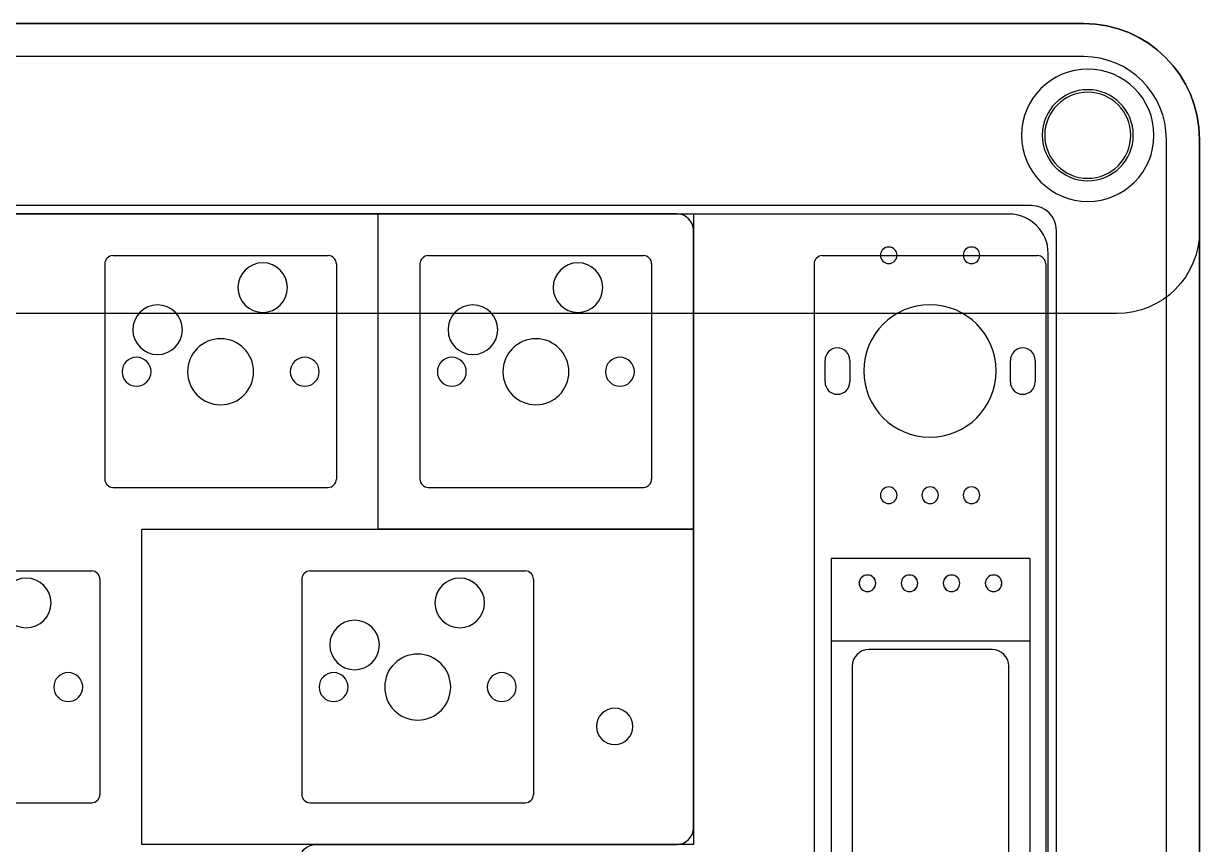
# Model space of a CAD drawing. Header units: millimetres. Extents: x 12 to 283, y 44 to 148.
# Drawn here: x 211.8 to 282.9, y 98.8 to 148.4 of the extents above; entities that cross this region are included whole.
import ezdxf

# ---------------------------------------------------------------- set-up
doc = ezdxf.new("R2010")
doc.units = ezdxf.units.MM
doc.header["$MEASUREMENT"] = 0
for name, color, linetype in [('Bottom_Bottom', 7, 'Continuous'), ('Bottom_Middle', 7, 'Continuous'), ('Bottom_Slope', 7, 'Continuous'), ('Bottom_Upper', 7, 'Continuous'), ('keys', 7, 'Continuous'), ('Medium1', 7, 'Continuous'), ('OLED', 7, 'Continuous'), ('PCB', 7, 'Continuous'), ('plate', 7, 'Continuous'), ('SCREWS', 7, 'Continuous'), ('Top', 7, 'Continuous')]:
    doc.layers.add(name, color=color, linetype=linetype)

# ---------------------------------------------------------------- blocks, each defined once
blk = doc.blocks.new('block 2')
at = {"layer": 'Medium1', "color": 7, "lineweight": 25, "true_color": 0xffffff}
blk.add_lwpolyline([(260.112, 134.372), (273.112, 134.372)], dxfattribs=at)
blk = doc.blocks.new('block 4')
at = {"layer": 'Medium1', "color": 7, "lineweight": 25, "true_color": 0xffffff}
blk.add_lwpolyline([(259.612, 133.872), (259.612, 78.009)], dxfattribs=at)
blk = doc.blocks.new('block 5')
at = {"layer": 'Medium1', "color": 7, "lineweight": 25, "true_color": 0xffffff}
blk.add_open_spline([(260.112, 134.372), (259.836, 134.372), (259.612, 134.148), (259.612, 133.872)], degree=3, dxfattribs=at)
blk = doc.blocks.new('block 6')
at = {"layer": 'Medium1', "color": 7, "lineweight": 25, "true_color": 0xffffff}
blk.add_open_spline([(273.612, 133.872), (273.612, 134.148), (273.388, 134.372), (273.112, 134.372)], degree=3, dxfattribs=at)
blk = doc.blocks.new('block 89')
at = {"layer": 'plate', "color": 7, "lineweight": 25, "true_color": 0xffffff}
blk.add_lwpolyline([(217.249, 134.372), (230.249, 134.372)], dxfattribs=at)
blk = doc.blocks.new('block 90')
at = {"layer": 'plate', "color": 7, "lineweight": 25, "true_color": 0xffffff}
blk.add_lwpolyline([(217.249, 120.372), (230.249, 120.372)], dxfattribs=at)
blk = doc.blocks.new('block 91')
at = {"layer": 'plate', "color": 7, "lineweight": 25, "true_color": 0xffffff}
blk.add_lwpolyline([(216.749, 133.872), (216.749, 120.872)], dxfattribs=at)
blk = doc.blocks.new('block 92')
at = {"layer": 'plate', "color": 7, "lineweight": 25, "true_color": 0xffffff}
blk.add_lwpolyline([(230.749, 133.872), (230.749, 120.872)], dxfattribs=at)
blk = doc.blocks.new('block 93')
at = {"layer": 'plate', "color": 7, "lineweight": 25, "true_color": 0xffffff}
blk.add_open_spline([(217.249, 134.372), (216.973, 134.372), (216.749, 134.148), (216.749, 133.872)], degree=3, dxfattribs=at)
blk = doc.blocks.new('block 94')
at = {"layer": 'plate', "color": 7, "lineweight": 25, "true_color": 0xffffff}
blk.add_open_spline([(230.749, 133.872), (230.749, 134.148), (230.525, 134.372), (230.249, 134.372)], degree=3, dxfattribs=at)
blk = doc.blocks.new('block 95')
at = {"layer": 'plate', "color": 7, "lineweight": 25, "true_color": 0xffffff}
blk.add_open_spline([(216.749, 120.872), (216.749, 120.596), (216.973, 120.372), (217.249, 120.372)], degree=3, dxfattribs=at)
blk = doc.blocks.new('block 96')
at = {"layer": 'plate', "color": 7, "lineweight": 25, "true_color": 0xffffff}
blk.add_open_spline([(230.249, 120.372), (230.525, 120.372), (230.749, 120.596), (230.749, 120.872)], degree=3, dxfattribs=at)
blk = doc.blocks.new('block 97')
at = {"layer": 'plate', "color": 7, "lineweight": 25, "true_color": 0xffffff}
blk.add_lwpolyline([(236.299, 134.372), (249.299, 134.372)], dxfattribs=at)
blk = doc.blocks.new('block 98')
at = {"layer": 'plate', "color": 7, "lineweight": 25, "true_color": 0xffffff}
blk.add_lwpolyline([(236.299, 120.372), (249.299, 120.372)], dxfattribs=at)
blk = doc.blocks.new('block 99')
at = {"layer": 'plate', "color": 7, "lineweight": 25, "true_color": 0xffffff}
blk.add_lwpolyline([(235.799, 133.872), (235.799, 120.872)], dxfattribs=at)
blk = doc.blocks.new('block 100')
at = {"layer": 'plate', "color": 7, "lineweight": 25, "true_color": 0xffffff}
blk.add_lwpolyline([(249.799, 133.872), (249.799, 120.872)], dxfattribs=at)
blk = doc.blocks.new('block 101')
at = {"layer": 'plate', "color": 7, "lineweight": 25, "true_color": 0xffffff}
blk.add_open_spline([(236.299, 134.372), (236.023, 134.372), (235.799, 134.148), (235.799, 133.872)], degree=3, dxfattribs=at)
blk = doc.blocks.new('block 102')
at = {"layer": 'plate', "color": 7, "lineweight": 25, "true_color": 0xffffff}
blk.add_open_spline([(249.799, 133.872), (249.799, 134.148), (249.575, 134.372), (249.299, 134.372)], degree=3, dxfattribs=at)
blk = doc.blocks.new('block 103')
at = {"layer": 'plate', "color": 7, "lineweight": 25, "true_color": 0xffffff}
blk.add_open_spline([(235.799, 120.872), (235.799, 120.596), (236.023, 120.372), (236.299, 120.372)], degree=3, dxfattribs=at)
blk = doc.blocks.new('block 104')
at = {"layer": 'plate', "color": 7, "lineweight": 25, "true_color": 0xffffff}
blk.add_open_spline([(249.299, 120.372), (249.575, 120.372), (249.799, 120.596), (249.799, 120.872)], degree=3, dxfattribs=at)
blk = doc.blocks.new('block 105')
at = {"layer": 'plate', "color": 7, "lineweight": 25, "true_color": 0xffffff}
blk.add_lwpolyline([(260.112, 134.372), (273.112, 134.372)], dxfattribs=at)
blk = doc.blocks.new('block 107')
at = {"layer": 'plate', "color": 7, "lineweight": 25, "true_color": 0xffffff}
blk.add_lwpolyline([(259.612, 133.872), (259.612, 78.009)], dxfattribs=at)
blk = doc.blocks.new('block 108')
at = {"layer": 'plate', "color": 7, "lineweight": 25, "true_color": 0xffffff}
blk.add_open_spline([(260.112, 134.372), (259.836, 134.372), (259.612, 134.148), (259.612, 133.872)], degree=3, dxfattribs=at)
blk = doc.blocks.new('block 109')
at = {"layer": 'plate', "color": 7, "lineweight": 25, "true_color": 0xffffff}
blk.add_open_spline([(273.612, 133.872), (273.612, 134.148), (273.388, 134.372), (273.112, 134.372)], degree=3, dxfattribs=at)
blk = doc.blocks.new('block 184')
at = {"layer": 'plate', "color": 7, "lineweight": 25, "true_color": 0xffffff}
blk.add_lwpolyline([(202.962, 115.322), (215.962, 115.322)], dxfattribs=at)
blk = doc.blocks.new('block 185')
at = {"layer": 'plate', "color": 7, "lineweight": 25, "true_color": 0xffffff}
blk.add_lwpolyline([(202.962, 101.322), (215.962, 101.322)], dxfattribs=at)
blk = doc.blocks.new('block 187')
at = {"layer": 'plate', "color": 7, "lineweight": 25, "true_color": 0xffffff}
blk.add_lwpolyline([(216.462, 114.822), (216.462, 101.822)], dxfattribs=at)
blk = doc.blocks.new('block 189')
at = {"layer": 'plate', "color": 7, "lineweight": 25, "true_color": 0xffffff}
blk.add_open_spline([(216.462, 114.822), (216.462, 115.098), (216.238, 115.322), (215.962, 115.322)], degree=3, dxfattribs=at)
blk = doc.blocks.new('block 191')
at = {"layer": 'plate', "color": 7, "lineweight": 25, "true_color": 0xffffff}
blk.add_open_spline([(215.962, 101.322), (216.238, 101.322), (216.462, 101.546), (216.462, 101.822)], degree=3, dxfattribs=at)
blk = doc.blocks.new('block 192')
at = {"layer": 'plate', "color": 7, "lineweight": 25, "true_color": 0xffffff}
blk.add_lwpolyline([(229.156, 115.322), (242.156, 115.322)], dxfattribs=at)
blk = doc.blocks.new('block 193')
at = {"layer": 'plate', "color": 7, "lineweight": 25, "true_color": 0xffffff}
blk.add_lwpolyline([(229.156, 101.322), (242.156, 101.322)], dxfattribs=at)
blk = doc.blocks.new('block 194')
at = {"layer": 'plate', "color": 7, "lineweight": 25, "true_color": 0xffffff}
blk.add_lwpolyline([(228.656, 114.822), (228.656, 101.822)], dxfattribs=at)
blk = doc.blocks.new('block 195')
at = {"layer": 'plate', "color": 7, "lineweight": 25, "true_color": 0xffffff}
blk.add_lwpolyline([(242.656, 114.822), (242.656, 101.822)], dxfattribs=at)
blk = doc.blocks.new('block 196')
at = {"layer": 'plate', "color": 7, "lineweight": 25, "true_color": 0xffffff}
blk.add_open_spline([(229.156, 115.322), (228.879, 115.322), (228.656, 115.098), (228.656, 114.822)], degree=3, dxfattribs=at)
blk = doc.blocks.new('block 197')
at = {"layer": 'plate', "color": 7, "lineweight": 25, "true_color": 0xffffff}
blk.add_open_spline([(242.656, 114.822), (242.656, 115.098), (242.432, 115.322), (242.156, 115.322)], degree=3, dxfattribs=at)
blk = doc.blocks.new('block 198')
at = {"layer": 'plate', "color": 7, "lineweight": 25, "true_color": 0xffffff}
blk.add_open_spline([(228.656, 101.822), (228.656, 101.546), (228.879, 101.322), (229.156, 101.322)], degree=3, dxfattribs=at)
blk = doc.blocks.new('block 199')
at = {"layer": 'plate', "color": 7, "lineweight": 25, "true_color": 0xffffff}
blk.add_open_spline([(242.156, 101.322), (242.432, 101.322), (242.656, 101.546), (242.656, 101.822)], degree=3, dxfattribs=at)
blk = doc.blocks.new('block 336')
at = {"layer": 'plate', "color": 7, "lineweight": 25, "true_color": 0xffffff}
blk.add_open_spline([(246.467, 105.928), (246.467, 106.535), (246.959, 107.028), (247.567, 107.028), (248.174, 107.028), (248.667, 106.535), (248.667, 105.928), (248.667, 105.32), (248.174, 104.828), (247.567, 104.828), (246.959, 104.828), (246.467, 105.32), (246.467, 105.928), (246.467, 105.928), (246.467, 105.928), (246.467, 105.928)], degree=3, knots=[0, 0, 0, 0, 1, 1, 1, 2, 2, 2, 3, 3, 3, 4, 4, 4, 5, 5, 5, 5], dxfattribs=at)
blk = doc.blocks.new('block 338')
at = {"layer": 'Bottom_Middle', "color": 7, "lineweight": 25, "true_color": 0xffffff}
blk.add_open_spline([(275.902, 148.397), (275.902, 148.397), (70.914, 148.397), (70.914, 148.397), (69.533, 148.397), (68.414, 147.278), (68.414, 145.897), (68.414, 145.897), (68.414, 137.397), (68.414, 137.397), (68.414, 137.397), (272.756, 137.397), (272.756, 137.397), (273.584, 137.397), (274.256, 136.725), (274.256, 135.897), (274.256, 135.897), (274.256, 56.934), (274.256, 56.934), (274.256, 56.106), (273.584, 55.435), (272.756, 55.435), (272.756, 55.435), (24.724, 55.435), (24.724, 55.435), (23.896, 55.435), (23.224, 56.106), (23.224, 56.935), (23.224, 56.935), (23.224, 135.897), (23.224, 135.897), (23.224, 136.725), (23.896, 137.397), (24.724, 137.397), (24.724, 137.397), (55.31, 137.397), (55.31, 137.397), (55.31, 137.397), (55.31, 145.897), (55.31, 145.897), (55.31, 147.278), (54.191, 148.397), (52.81, 148.397), (52.81, 148.397), (19.224, 148.397), (19.224, 148.397), (15.358, 148.397), (12.224, 145.263), (12.224, 141.397), (12.224, 141.397), (12.224, 51.435), (12.224, 51.435), (12.224, 47.569), (15.358, 44.434), (19.224, 44.434), (19.224, 44.434), (275.902, 44.434), (275.902, 44.434), (279.768, 44.434), (282.902, 47.569), (282.902, 51.435), (282.902, 51.435), (282.902, 141.397), (282.902, 141.397), (282.902, 145.263), (279.768, 148.397), (275.902, 148.397)], degree=3, knots=[0, 0, 0, 0, 1, 1, 1, 2, 2, 2, 3, 3, 3, 4, 4, 4, 5, 5, 5, 6, 6, 6, 7, 7, 7, 8, 8, 8, 9, 9, 9, 10, 10, 10, 11, 11, 11, 12, 12, 12, 13, 13, 13, 14, 14, 14, 15, 15, 15, 16, 16, 16, 17, 17, 17, 18, 18, 18, 19, 19, 19, 20, 20, 20, 21, 21, 21, 22, 22, 22, 22], dxfattribs=at)
blk = doc.blocks.new('block 349')
at = {"layer": 'OLED', "color": 7, "lineweight": 25, "true_color": 0xffffff}
blk.add_open_spline([(262.84, 115.078), (263.116, 115.078), (263.34, 114.854), (263.34, 114.578), (263.34, 114.302), (263.116, 114.078), (262.84, 114.078), (262.564, 114.078), (262.34, 114.302), (262.34, 114.578), (262.34, 114.854), (262.564, 115.078), (262.84, 115.078), (262.84, 115.078), (262.84, 115.078), (262.84, 115.078)], degree=3, knots=[0, 0, 0, 0, 1, 1, 1, 2, 2, 2, 3, 3, 3, 4, 4, 4, 5, 5, 5, 5], dxfattribs=at)
blk = doc.blocks.new('block 350')
at = {"layer": 'OLED', "color": 7, "lineweight": 25, "true_color": 0xffffff}
blk.add_open_spline([(265.38, 115.078), (265.656, 115.078), (265.88, 114.854), (265.88, 114.578), (265.88, 114.302), (265.656, 114.078), (265.38, 114.078), (265.104, 114.078), (264.88, 114.302), (264.88, 114.578), (264.88, 114.854), (265.104, 115.078), (265.38, 115.078), (265.38, 115.078), (265.38, 115.078), (265.38, 115.078)], degree=3, knots=[0, 0, 0, 0, 1, 1, 1, 2, 2, 2, 3, 3, 3, 4, 4, 4, 5, 5, 5, 5], dxfattribs=at)
blk = doc.blocks.new('block 351')
at = {"layer": 'OLED', "color": 7, "lineweight": 25, "true_color": 0xffffff}
blk.add_open_spline([(270.46, 115.078), (270.736, 115.078), (270.96, 114.854), (270.96, 114.578), (270.96, 114.302), (270.736, 114.078), (270.46, 114.078), (270.184, 114.078), (269.96, 114.302), (269.96, 114.578), (269.96, 114.854), (270.184, 115.078), (270.46, 115.078), (270.46, 115.078), (270.46, 115.078), (270.46, 115.078)], degree=3, knots=[0, 0, 0, 0, 1, 1, 1, 2, 2, 2, 3, 3, 3, 4, 4, 4, 5, 5, 5, 5], dxfattribs=at)
blk = doc.blocks.new('block 352')
at = {"layer": 'OLED', "color": 7, "lineweight": 25, "true_color": 0xffffff}
blk.add_open_spline([(267.92, 115.078), (268.196, 115.078), (268.42, 114.854), (268.42, 114.578), (268.42, 114.302), (268.196, 114.078), (267.92, 114.078), (267.644, 114.078), (267.42, 114.302), (267.42, 114.578), (267.42, 114.854), (267.644, 115.078), (267.92, 115.078), (267.92, 115.078), (267.92, 115.078), (267.92, 115.078)], degree=3, knots=[0, 0, 0, 0, 1, 1, 1, 2, 2, 2, 3, 3, 3, 4, 4, 4, 5, 5, 5, 5], dxfattribs=at)
blk = doc.blocks.new('block 348')
at = {"layer": 'OLED', "color": 7, "lineweight": 25, "true_color": 0xffffff}
for points in [[(272.648, 116.076), (260.648, 116.076)], [(260.648, 116.076), (260.648, 111.076)], [(272.648, 116.076), (272.648, 111.076)], [(272.648, 111.076), (260.648, 111.076)], [(260.648, 111.076), (260.648, 81.076)], [(272.648, 111.076), (272.648, 81.076)], [(272.648, 81.076), (260.648, 81.076)]]:
    blk.add_lwpolyline(points, dxfattribs=at)
at = {"layer": 'OLED'}
for name in ['block 349', 'block 350', 'block 352', 'block 351']:
    blk.add_blockref(name, (0, 0), dxfattribs=at)
blk = doc.blocks.new('block 347')
at = {"layer": 'OLED', "color": 7, "lineweight": 25, "true_color": 0xffffff}
blk.add_lwpolyline([(272.648, 78.076), (260.648, 78.076), (260.648, 81.076), (272.648, 81.076), (272.648, 78.076)], dxfattribs=at)
at = {"layer": 'OLED'}
blk.add_blockref('block 348', (0, 0), dxfattribs=at)
blk = doc.blocks.new('block 371')
at = {"layer": 'PCB', "color": 7, "lineweight": 25, "true_color": 0xffffff}
blk.add_lwpolyline([(271.379, 136.884), (67.117, 136.884)], dxfattribs=at)
blk = doc.blocks.new('block 373')
at = {"layer": 'PCB', "color": 7, "lineweight": 25, "true_color": 0xffffff}
blk.add_open_spline([(273.76, 134.503), (273.76, 135.818), (272.694, 136.884), (271.379, 136.884)], degree=3, dxfattribs=at)
blk = doc.blocks.new('block 375')
at = {"layer": 'PCB', "color": 7, "lineweight": 25, "true_color": 0xffffff}
blk.add_lwpolyline([(273.76, 58.303), (273.76, 134.503)], dxfattribs=at)
blk = doc.blocks.new('block 417')
at = {"layer": 'PCB', "color": 7, "lineweight": 25, "true_color": 0xffffff}
blk.add_open_spline([(213.672, 108.309), (213.672, 108.792), (214.063, 109.184), (214.547, 109.184), (215.03, 109.184), (215.422, 108.792), (215.422, 108.309), (215.422, 107.826), (215.03, 107.434), (214.547, 107.434), (214.063, 107.434), (213.672, 107.826), (213.672, 108.309), (213.672, 108.309), (213.672, 108.309), (213.672, 108.309)], degree=3, knots=[0, 0, 0, 0, 1, 1, 1, 2, 2, 2, 3, 3, 3, 4, 4, 4, 5, 5, 5, 5], dxfattribs=at)
blk = doc.blocks.new('block 425')
at = {"layer": 'PCB', "color": 7, "lineweight": 25, "true_color": 0xffffff}
blk.add_open_spline([(264.877, 114.578), (264.877, 114.854), (265.101, 115.078), (265.377, 115.078), (265.653, 115.078), (265.877, 114.854), (265.877, 114.578), (265.877, 114.302), (265.653, 114.078), (265.377, 114.078), (265.101, 114.078), (264.877, 114.302), (264.877, 114.578), (264.877, 114.578), (264.877, 114.578), (264.877, 114.578)], degree=3, knots=[0, 0, 0, 0, 1, 1, 1, 2, 2, 2, 3, 3, 3, 4, 4, 4, 5, 5, 5, 5], dxfattribs=at)
blk = doc.blocks.new('block 426')
at = {"layer": 'PCB', "color": 7, "lineweight": 25, "true_color": 0xffffff}
blk.add_open_spline([(262.337, 114.578), (262.337, 114.854), (262.561, 115.078), (262.837, 115.078), (263.113, 115.078), (263.337, 114.854), (263.337, 114.578), (263.337, 114.302), (263.113, 114.078), (262.837, 114.078), (262.561, 114.078), (262.337, 114.302), (262.337, 114.578), (262.337, 114.578), (262.337, 114.578), (262.337, 114.578)], degree=3, knots=[0, 0, 0, 0, 1, 1, 1, 2, 2, 2, 3, 3, 3, 4, 4, 4, 5, 5, 5, 5], dxfattribs=at)
blk = doc.blocks.new('block 427')
at = {"layer": 'PCB', "color": 7, "lineweight": 25, "true_color": 0xffffff}
blk.add_open_spline([(236.7, 113.389), (236.7, 114.218), (237.372, 114.889), (238.2, 114.889), (239.029, 114.889), (239.7, 114.218), (239.7, 113.389), (239.7, 112.561), (239.029, 111.889), (238.2, 111.889), (237.372, 111.889), (236.7, 112.561), (236.7, 113.389), (236.7, 113.389), (236.7, 113.389), (236.7, 113.389)], degree=3, knots=[0, 0, 0, 0, 1, 1, 1, 2, 2, 2, 3, 3, 3, 4, 4, 4, 5, 5, 5, 5], dxfattribs=at)
blk = doc.blocks.new('block 430')
at = {"layer": 'PCB', "color": 7, "lineweight": 25, "true_color": 0xffffff}
blk.add_open_spline([(229.705, 108.309), (229.705, 108.792), (230.097, 109.184), (230.58, 109.184), (231.064, 109.184), (231.455, 108.792), (231.455, 108.309), (231.455, 107.826), (231.064, 107.434), (230.58, 107.434), (230.097, 107.434), (229.705, 107.826), (229.705, 108.309), (229.705, 108.309), (229.705, 108.309), (229.705, 108.309)], degree=3, knots=[0, 0, 0, 0, 1, 1, 1, 2, 2, 2, 3, 3, 3, 4, 4, 4, 5, 5, 5, 5], dxfattribs=at)
blk = doc.blocks.new('block 431')
at = {"layer": 'PCB', "color": 7, "lineweight": 25, "true_color": 0xffffff}
blk.add_open_spline([(230.35, 110.849), (230.35, 111.678), (231.022, 112.349), (231.85, 112.349), (232.679, 112.349), (233.35, 111.678), (233.35, 110.849), (233.35, 110.021), (232.679, 109.349), (231.85, 109.349), (231.022, 109.349), (230.35, 110.021), (230.35, 110.849), (230.35, 110.849), (230.35, 110.849), (230.35, 110.849)], degree=3, knots=[0, 0, 0, 0, 1, 1, 1, 2, 2, 2, 3, 3, 3, 4, 4, 4, 5, 5, 5, 5], dxfattribs=at)
blk = doc.blocks.new('block 433')
at = {"layer": 'PCB', "color": 7, "lineweight": 25, "true_color": 0xffffff}
blk.add_open_spline([(210.507, 113.389), (210.507, 114.218), (211.178, 114.889), (212.007, 114.889), (212.835, 114.889), (213.507, 114.218), (213.507, 113.389), (213.507, 112.561), (212.835, 111.889), (212.007, 111.889), (211.178, 111.889), (210.507, 112.561), (210.507, 113.389), (210.507, 113.389), (210.507, 113.389), (210.507, 113.389)], degree=3, knots=[0, 0, 0, 0, 1, 1, 1, 2, 2, 2, 3, 3, 3, 4, 4, 4, 5, 5, 5, 5], dxfattribs=at)
blk = doc.blocks.new('block 441')
at = {"layer": 'PCB', "color": 7, "lineweight": 25, "true_color": 0xffffff}
blk.add_open_spline([(246.467, 105.928), (246.467, 106.535), (246.959, 107.028), (247.567, 107.028), (248.174, 107.028), (248.667, 106.535), (248.667, 105.928), (248.667, 105.32), (248.174, 104.828), (247.567, 104.828), (246.959, 104.828), (246.467, 105.32), (246.467, 105.928), (246.467, 105.928), (246.467, 105.928), (246.467, 105.928)], degree=3, knots=[0, 0, 0, 0, 1, 1, 1, 2, 2, 2, 3, 3, 3, 4, 4, 4, 5, 5, 5, 5], dxfattribs=at)
blk = doc.blocks.new('block 442')
at = {"layer": 'PCB', "color": 7, "lineweight": 25, "true_color": 0xffffff}
blk.add_open_spline([(239.865, 108.309), (239.865, 108.792), (240.257, 109.184), (240.74, 109.184), (241.224, 109.184), (241.615, 108.792), (241.615, 108.309), (241.615, 107.826), (241.224, 107.434), (240.74, 107.434), (240.257, 107.434), (239.865, 107.826), (239.865, 108.309), (239.865, 108.309), (239.865, 108.309), (239.865, 108.309)], degree=3, knots=[0, 0, 0, 0, 1, 1, 1, 2, 2, 2, 3, 3, 3, 4, 4, 4, 5, 5, 5, 5], dxfattribs=at)
blk = doc.blocks.new('block 443')
at = {"layer": 'PCB', "color": 7, "lineweight": 25, "true_color": 0xffffff}
blk.add_open_spline([(233.666, 108.309), (233.666, 109.41), (234.559, 110.303), (235.66, 110.303), (236.762, 110.303), (237.654, 109.41), (237.654, 108.309), (237.654, 107.208), (236.762, 106.315), (235.66, 106.315), (234.559, 106.315), (233.666, 107.208), (233.666, 108.309), (233.666, 108.309), (233.666, 108.309), (233.666, 108.309)], degree=3, knots=[0, 0, 0, 0, 1, 1, 1, 2, 2, 2, 3, 3, 3, 4, 4, 4, 5, 5, 5, 5], dxfattribs=at)
blk = doc.blocks.new('block 504')
at = {"layer": 'PCB', "color": 7, "lineweight": 25, "true_color": 0xffffff}
blk.add_open_spline([(224.794, 132.439), (224.794, 133.268), (225.466, 133.939), (226.294, 133.939), (227.123, 133.939), (227.794, 133.268), (227.794, 132.439), (227.794, 131.611), (227.123, 130.939), (226.294, 130.939), (225.466, 130.939), (224.794, 131.611), (224.794, 132.439), (224.794, 132.439), (224.794, 132.439), (224.794, 132.439)], degree=3, knots=[0, 0, 0, 0, 1, 1, 1, 2, 2, 2, 3, 3, 3, 4, 4, 4, 5, 5, 5, 5], dxfattribs=at)
blk = doc.blocks.new('block 505')
at = {"layer": 'PCB', "color": 7, "lineweight": 25, "true_color": 0xffffff}
blk.add_open_spline([(218.444, 129.899), (218.444, 130.728), (219.116, 131.399), (219.944, 131.399), (220.773, 131.399), (221.444, 130.728), (221.444, 129.899), (221.444, 129.071), (220.773, 128.399), (219.944, 128.399), (219.116, 128.399), (218.444, 129.071), (218.444, 129.899), (218.444, 129.899), (218.444, 129.899), (218.444, 129.899)], degree=3, knots=[0, 0, 0, 0, 1, 1, 1, 2, 2, 2, 3, 3, 3, 4, 4, 4, 5, 5, 5, 5], dxfattribs=at)
blk = doc.blocks.new('block 506')
at = {"layer": 'PCB', "color": 7, "lineweight": 25, "true_color": 0xffffff}
blk.add_open_spline([(217.799, 127.359), (217.799, 127.842), (218.191, 128.234), (218.674, 128.234), (219.157, 128.234), (219.549, 127.842), (219.549, 127.359), (219.549, 126.876), (219.157, 126.484), (218.674, 126.484), (218.191, 126.484), (217.799, 126.876), (217.799, 127.359), (217.799, 127.359), (217.799, 127.359), (217.799, 127.359)], degree=3, knots=[0, 0, 0, 0, 1, 1, 1, 2, 2, 2, 3, 3, 3, 4, 4, 4, 5, 5, 5, 5], dxfattribs=at)
blk = doc.blocks.new('block 507')
at = {"layer": 'PCB', "color": 7, "lineweight": 25, "true_color": 0xffffff}
blk.add_open_spline([(221.76, 127.359), (221.76, 128.46), (222.653, 129.353), (223.754, 129.353), (224.855, 129.353), (225.748, 128.46), (225.748, 127.359), (225.748, 126.258), (224.855, 125.365), (223.754, 125.365), (222.653, 125.365), (221.76, 126.258), (221.76, 127.359), (221.76, 127.359), (221.76, 127.359), (221.76, 127.359)], degree=3, knots=[0, 0, 0, 0, 1, 1, 1, 2, 2, 2, 3, 3, 3, 4, 4, 4, 5, 5, 5, 5], dxfattribs=at)
blk = doc.blocks.new('block 513')
at = {"layer": 'PCB', "color": 7, "lineweight": 25, "true_color": 0xffffff}
blk.add_open_spline([(236.849, 127.359), (236.849, 127.842), (237.241, 128.234), (237.724, 128.234), (238.207, 128.234), (238.599, 127.842), (238.599, 127.359), (238.599, 126.876), (238.207, 126.484), (237.724, 126.484), (237.241, 126.484), (236.849, 126.876), (236.849, 127.359), (236.849, 127.359), (236.849, 127.359), (236.849, 127.359)], degree=3, knots=[0, 0, 0, 0, 1, 1, 1, 2, 2, 2, 3, 3, 3, 4, 4, 4, 5, 5, 5, 5], dxfattribs=at)
blk = doc.blocks.new('block 514')
at = {"layer": 'PCB', "color": 7, "lineweight": 25, "true_color": 0xffffff}
blk.add_open_spline([(237.494, 129.899), (237.494, 130.728), (238.166, 131.399), (238.994, 131.399), (239.823, 131.399), (240.494, 130.728), (240.494, 129.899), (240.494, 129.071), (239.823, 128.399), (238.994, 128.399), (238.166, 128.399), (237.494, 129.071), (237.494, 129.899), (237.494, 129.899), (237.494, 129.899), (237.494, 129.899)], degree=3, knots=[0, 0, 0, 0, 1, 1, 1, 2, 2, 2, 3, 3, 3, 4, 4, 4, 5, 5, 5, 5], dxfattribs=at)
blk = doc.blocks.new('block 515')
at = {"layer": 'PCB', "color": 7, "lineweight": 25, "true_color": 0xffffff}
blk.add_open_spline([(227.959, 127.359), (227.959, 127.842), (228.351, 128.234), (228.834, 128.234), (229.317, 128.234), (229.709, 127.842), (229.709, 127.359), (229.709, 126.876), (229.317, 126.484), (228.834, 126.484), (228.351, 126.484), (227.959, 126.876), (227.959, 127.359), (227.959, 127.359), (227.959, 127.359), (227.959, 127.359)], degree=3, knots=[0, 0, 0, 0, 1, 1, 1, 2, 2, 2, 3, 3, 3, 4, 4, 4, 5, 5, 5, 5], dxfattribs=at)
blk = doc.blocks.new('block 516')
at = {"layer": 'PCB', "color": 7, "lineweight": 25, "true_color": 0xffffff}
blk.add_open_spline([(261.775, 128.045), (261.775, 128.46), (261.44, 128.795), (261.025, 128.795), (260.611, 128.795), (260.275, 128.46), (260.275, 128.045)], degree=3, knots=[0, 0, 0, 0, 1, 1, 1, 2, 2, 2, 2], dxfattribs=at)
blk = doc.blocks.new('block 517')
at = {"layer": 'PCB', "color": 7, "lineweight": 25, "true_color": 0xffffff}
blk.add_lwpolyline([(260.275, 126.745), (260.275, 128.045)], dxfattribs=at)
blk = doc.blocks.new('block 518')
at = {"layer": 'PCB', "color": 7, "lineweight": 25, "true_color": 0xffffff}
blk.add_lwpolyline([(261.775, 128.045), (261.775, 126.745)], dxfattribs=at)
blk = doc.blocks.new('block 519')
at = {"layer": 'PCB', "color": 7, "lineweight": 25, "true_color": 0xffffff}
blk.add_open_spline([(260.275, 126.745), (260.275, 126.331), (260.611, 125.995), (261.025, 125.995), (261.44, 125.995), (261.775, 126.331), (261.775, 126.745)], degree=3, knots=[0, 0, 0, 0, 1, 1, 1, 2, 2, 2, 2], dxfattribs=at)
blk = doc.blocks.new('block 520')
at = {"layer": 'PCB', "color": 7, "lineweight": 25, "true_color": 0xffffff}
blk.add_open_spline([(243.844, 132.439), (243.844, 133.268), (244.516, 133.939), (245.344, 133.939), (246.173, 133.939), (246.844, 133.268), (246.844, 132.439), (246.844, 131.611), (246.173, 130.939), (245.344, 130.939), (244.516, 130.939), (243.844, 131.611), (243.844, 132.439), (243.844, 132.439), (243.844, 132.439), (243.844, 132.439)], degree=3, knots=[0, 0, 0, 0, 1, 1, 1, 2, 2, 2, 3, 3, 3, 4, 4, 4, 5, 5, 5, 5], dxfattribs=at)
blk = doc.blocks.new('block 521')
at = {"layer": 'PCB', "color": 7, "lineweight": 25, "true_color": 0xffffff}
blk.add_open_spline([(240.81, 127.359), (240.81, 128.46), (241.703, 129.353), (242.804, 129.353), (243.905, 129.353), (244.798, 128.46), (244.798, 127.359), (244.798, 126.258), (243.905, 125.365), (242.804, 125.365), (241.703, 125.365), (240.81, 126.258), (240.81, 127.359), (240.81, 127.359), (240.81, 127.359), (240.81, 127.359)], degree=3, knots=[0, 0, 0, 0, 1, 1, 1, 2, 2, 2, 3, 3, 3, 4, 4, 4, 5, 5, 5, 5], dxfattribs=at)
blk = doc.blocks.new('block 522')
at = {"layer": 'PCB', "color": 7, "lineweight": 25, "true_color": 0xffffff}
blk.add_open_spline([(247.009, 127.359), (247.009, 127.842), (247.401, 128.234), (247.884, 128.234), (248.367, 128.234), (248.759, 127.842), (248.759, 127.359), (248.759, 126.876), (248.367, 126.484), (247.884, 126.484), (247.401, 126.484), (247.009, 126.876), (247.009, 127.359), (247.009, 127.359), (247.009, 127.359), (247.009, 127.359)], degree=3, knots=[0, 0, 0, 0, 1, 1, 1, 2, 2, 2, 3, 3, 3, 4, 4, 4, 5, 5, 5, 5], dxfattribs=at)
blk = doc.blocks.new('block 523')
at = {"layer": 'PCB', "color": 7, "lineweight": 25, "true_color": 0xffffff}
blk.add_open_spline([(263.625, 134.395), (263.625, 134.672), (263.849, 134.895), (264.125, 134.895), (264.402, 134.895), (264.625, 134.672), (264.625, 134.395), (264.625, 134.119), (264.402, 133.895), (264.125, 133.895), (263.849, 133.895), (263.625, 134.119), (263.625, 134.395), (263.625, 134.395), (263.625, 134.395), (263.625, 134.395)], degree=3, knots=[0, 0, 0, 0, 1, 1, 1, 2, 2, 2, 3, 3, 3, 4, 4, 4, 5, 5, 5, 5], dxfattribs=at)
blk = doc.blocks.new('block 524')
at = {"layer": 'PCB', "color": 7, "lineweight": 25, "true_color": 0xffffff}
blk.add_open_spline([(263.625, 119.895), (263.625, 120.172), (263.849, 120.395), (264.125, 120.395), (264.402, 120.395), (264.625, 120.172), (264.625, 119.895), (264.625, 119.619), (264.402, 119.395), (264.125, 119.395), (263.849, 119.395), (263.625, 119.619), (263.625, 119.895), (263.625, 119.895), (263.625, 119.895), (263.625, 119.895)], degree=3, knots=[0, 0, 0, 0, 1, 1, 1, 2, 2, 2, 3, 3, 3, 4, 4, 4, 5, 5, 5, 5], dxfattribs=at)
blk = doc.blocks.new('block 561')
at = {"layer": 'PCB', "color": 7, "lineweight": 25, "true_color": 0xffffff}
blk.add_open_spline([(266.125, 119.895), (266.125, 120.172), (266.349, 120.395), (266.625, 120.395), (266.902, 120.395), (267.125, 120.172), (267.125, 119.895), (267.125, 119.619), (266.902, 119.395), (266.625, 119.395), (266.349, 119.395), (266.125, 119.619), (266.125, 119.895), (266.125, 119.895), (266.125, 119.895), (266.125, 119.895)], degree=3, knots=[0, 0, 0, 0, 1, 1, 1, 2, 2, 2, 3, 3, 3, 4, 4, 4, 5, 5, 5, 5], dxfattribs=at)
blk = doc.blocks.new('block 562')
at = {"layer": 'PCB', "color": 7, "lineweight": 25, "true_color": 0xffffff}
blk.add_open_spline([(267.417, 114.578), (267.417, 114.854), (267.641, 115.078), (267.917, 115.078), (268.193, 115.078), (268.417, 114.854), (268.417, 114.578), (268.417, 114.302), (268.193, 114.078), (267.917, 114.078), (267.641, 114.078), (267.417, 114.302), (267.417, 114.578), (267.417, 114.578), (267.417, 114.578), (267.417, 114.578)], degree=3, knots=[0, 0, 0, 0, 1, 1, 1, 2, 2, 2, 3, 3, 3, 4, 4, 4, 5, 5, 5, 5], dxfattribs=at)
blk = doc.blocks.new('block 616')
at = {"layer": 'PCB', "color": 7, "lineweight": 25, "true_color": 0xffffff}
blk.add_open_spline([(268.625, 119.895), (268.625, 120.172), (268.849, 120.395), (269.125, 120.395), (269.402, 120.395), (269.625, 120.172), (269.625, 119.895), (269.625, 119.619), (269.402, 119.395), (269.125, 119.395), (268.849, 119.395), (268.625, 119.619), (268.625, 119.895), (268.625, 119.895), (268.625, 119.895), (268.625, 119.895)], degree=3, knots=[0, 0, 0, 0, 1, 1, 1, 2, 2, 2, 3, 3, 3, 4, 4, 4, 5, 5, 5, 5], dxfattribs=at)
blk = doc.blocks.new('block 617')
at = {"layer": 'PCB', "color": 7, "lineweight": 25, "true_color": 0xffffff}
blk.add_open_spline([(268.625, 134.395), (268.625, 134.672), (268.849, 134.895), (269.125, 134.895), (269.402, 134.895), (269.625, 134.672), (269.625, 134.395), (269.625, 134.119), (269.402, 133.895), (269.125, 133.895), (268.849, 133.895), (268.625, 134.119), (268.625, 134.395), (268.625, 134.395), (268.625, 134.395), (268.625, 134.395)], degree=3, knots=[0, 0, 0, 0, 1, 1, 1, 2, 2, 2, 3, 3, 3, 4, 4, 4, 5, 5, 5, 5], dxfattribs=at)
blk = doc.blocks.new('block 645')
at = {"layer": 'PCB', "color": 7, "lineweight": 25, "true_color": 0xffffff}
blk.add_open_spline([(269.957, 114.578), (269.957, 114.854), (270.181, 115.078), (270.457, 115.078), (270.733, 115.078), (270.957, 114.854), (270.957, 114.578), (270.957, 114.302), (270.733, 114.078), (270.457, 114.078), (270.181, 114.078), (269.957, 114.302), (269.957, 114.578), (269.957, 114.578), (269.957, 114.578), (269.957, 114.578)], degree=3, knots=[0, 0, 0, 0, 1, 1, 1, 2, 2, 2, 3, 3, 3, 4, 4, 4, 5, 5, 5, 5], dxfattribs=at)
blk = doc.blocks.new('block 646')
at = {"layer": 'PCB', "color": 7, "lineweight": 25, "true_color": 0xffffff}
blk.add_open_spline([(272.975, 128.045), (272.975, 128.46), (272.64, 128.795), (272.225, 128.795), (271.811, 128.795), (271.475, 128.46), (271.475, 128.045)], degree=3, knots=[0, 0, 0, 0, 1, 1, 1, 2, 2, 2, 2], dxfattribs=at)
blk = doc.blocks.new('block 647')
at = {"layer": 'PCB', "color": 7, "lineweight": 25, "true_color": 0xffffff}
blk.add_lwpolyline([(271.475, 126.745), (271.475, 128.045)], dxfattribs=at)
blk = doc.blocks.new('block 648')
at = {"layer": 'PCB', "color": 7, "lineweight": 25, "true_color": 0xffffff}
blk.add_lwpolyline([(272.975, 128.045), (272.975, 126.745)], dxfattribs=at)
blk = doc.blocks.new('block 649')
at = {"layer": 'PCB', "color": 7, "lineweight": 25, "true_color": 0xffffff}
blk.add_open_spline([(271.475, 126.745), (271.475, 126.331), (271.811, 125.995), (272.225, 125.995), (272.64, 125.995), (272.975, 126.331), (272.975, 126.745)], degree=3, knots=[0, 0, 0, 0, 1, 1, 1, 2, 2, 2, 2], dxfattribs=at)
blk = doc.blocks.new('block 353')
at = {"layer": 'PCB'}
for name in ['block 371', 'block 373', 'block 523', 'block 617', 'block 375', 'block 504', 'block 520', 'block 505', 'block 514', 'block 507', 'block 521', 'block 516', 'block 646', 'block 506', 'block 515', 'block 513', 'block 522', 'block 517', 'block 518', 'block 647', 'block 648', 'block 519', 'block 649', 'block 524', 'block 561', 'block 616', 'block 433', 'block 427', 'block 426', 'block 425', 'block 562', 'block 645', 'block 431', 'block 443', 'block 417', 'block 430', 'block 442', 'block 441']:
    blk.add_blockref(name, (0, 0), dxfattribs=at)

msp = doc.modelspace()

# ---------------------------------------------------------------- linework, layer by layer
at = {"layer": 'Bottom_Bottom', "color": 7, "lineweight": 25, "true_color": 0xffffff}
for points, knots in [([(19.224, 148.397), (15.358, 148.397), (12.224, 145.263), (12.224, 141.397), (12.224, 141.397), (12.224, 51.434), (12.224, 51.434), (12.224, 47.569), (15.358, 44.434), (19.224, 44.434), (19.224, 44.434), (275.902, 44.434), (275.902, 44.434), (279.768, 44.434), (282.902, 47.569), (282.902, 51.434), (282.902, 51.434), (282.902, 141.397), (282.902, 141.397), (282.902, 145.263), (279.768, 148.397), (275.902, 148.397), (275.902, 148.397), (19.224, 148.397), (19.224, 148.397)], [0, 0, 0, 0, 1, 1, 1, 2, 2, 2, 3, 3, 3, 4, 4, 4, 5, 5, 5, 6, 6, 6, 7, 7, 7, 8, 8, 8, 8]), ([(278.902, 141.647), (278.902, 140.128), (277.671, 138.897), (276.152, 138.897), (274.633, 138.897), (273.402, 140.128), (273.402, 141.647), (273.402, 143.166), (274.633, 144.397), (276.152, 144.397), (277.671, 144.397), (278.902, 143.166), (278.902, 141.647)], [0, 0, 0, 0, 1, 1, 1, 2, 2, 2, 3, 3, 3, 4, 4, 4, 4])]:
    msp.add_open_spline(points, degree=3, knots=knots, dxfattribs=at)
at = {"layer": 'Bottom_Middle', "color": 7, "lineweight": 25, "true_color": 0xffffff}
msp.add_open_spline([(278.902, 141.647), (278.902, 140.128), (277.671, 138.897), (276.152, 138.897), (274.633, 138.897), (273.402, 140.128), (273.402, 141.647), (273.402, 143.166), (274.633, 144.397), (276.152, 144.397), (277.671, 144.397), (278.902, 143.166), (278.902, 141.647)], degree=3, knots=[0, 0, 0, 0, 1, 1, 1, 2, 2, 2, 3, 3, 3, 4, 4, 4, 4], dxfattribs=at)
at = {"layer": 'Bottom_Slope', "color": 7, "lineweight": 25, "true_color": 0xffffff}
msp.add_open_spline([(19.224, 148.397), (15.358, 148.397), (12.224, 145.263), (12.224, 141.397), (12.224, 141.397), (12.224, 135.87), (12.224, 135.87), (12.224, 133.109), (14.462, 130.872), (17.222, 130.872), (17.222, 130.872), (277.904, 130.872), (277.904, 130.872), (280.664, 130.872), (282.902, 133.109), (282.902, 135.87), (282.902, 135.87), (282.902, 141.397), (282.902, 141.397), (282.902, 145.263), (279.768, 148.397), (275.902, 148.397), (275.902, 148.397), (19.224, 148.397), (19.224, 148.397)], degree=3, knots=[0, 0, 0, 0, 1, 1, 1, 2, 2, 2, 3, 3, 3, 4, 4, 4, 5, 5, 5, 6, 6, 6, 7, 7, 7, 8, 8, 8, 8], dxfattribs=at)
at = {"layer": 'Bottom_Upper', "color": 7, "lineweight": 25, "true_color": 0xffffff}
for points, knots in [([(19.224, 44.434), (15.358, 44.434), (12.224, 47.569), (12.224, 51.434), (12.224, 51.434), (12.224, 141.397), (12.224, 141.397), (12.224, 145.263), (15.358, 148.397), (19.224, 148.397), (19.224, 148.397), (275.902, 148.397), (275.902, 148.397), (279.768, 148.397), (282.902, 145.263), (282.902, 141.397), (282.902, 141.397), (282.902, 51.434), (282.902, 51.434), (282.902, 47.569), (279.768, 44.434), (275.902, 44.434), (275.902, 44.434), (19.224, 44.434), (19.224, 44.434)], [0, 0, 0, 0, 1, 1, 1, 2, 2, 2, 3, 3, 3, 4, 4, 4, 5, 5, 5, 6, 6, 6, 7, 7, 7, 8, 8, 8, 8]), ([(278.902, 141.647), (278.902, 140.128), (277.671, 138.897), (276.152, 138.897), (274.633, 138.897), (273.402, 140.128), (273.402, 141.647), (273.402, 143.166), (274.633, 144.397), (276.152, 144.397), (277.671, 144.397), (278.902, 143.166), (278.902, 141.647)], [0, 0, 0, 0, 1, 1, 1, 2, 2, 2, 3, 3, 3, 4, 4, 4, 4]), ([(24.724, 55.435), (23.897, 55.435), (23.224, 56.108), (23.224, 56.934), (23.224, 56.934), (23.224, 135.897), (23.224, 135.897), (23.224, 136.724), (23.897, 137.397), (24.724, 137.397), (24.724, 137.397), (272.756, 137.397), (272.756, 137.397), (273.583, 137.397), (274.256, 136.724), (274.256, 135.897), (274.256, 135.897), (274.256, 56.934), (274.256, 56.934), (274.256, 56.108), (273.583, 55.435), (272.756, 55.435), (272.756, 55.435), (24.724, 55.435), (24.724, 55.435)], [0, 0, 0, 0, 1, 1, 1, 2, 2, 2, 3, 3, 3, 4, 4, 4, 5, 5, 5, 6, 6, 6, 7, 7, 7, 8, 8, 8, 8])]:
    msp.add_open_spline(points, degree=3, knots=knots, dxfattribs=at)
at = {"layer": 'keys', "color": 7, "lineweight": 25, "true_color": 0xffffff}
for points in [[(252.324, 117.847), (233.274, 117.847), (233.274, 136.897), (252.324, 136.897), (252.324, 117.847)], [(252.324, 98.797), (218.987, 98.797), (218.987, 117.847), (252.324, 117.847), (252.324, 98.797)]]:
    msp.add_lwpolyline(points, dxfattribs=at)
at = {"layer": 'Medium1', "color": 7, "lineweight": 25, "true_color": 0xffffff}
msp.add_lwpolyline([(273.612, 133.872), (273.612, 78.009)], dxfattribs=at)
for points, knots in [([(19.224, 44.434), (15.358, 44.434), (12.224, 47.569), (12.224, 51.434), (12.224, 51.434), (12.224, 141.397), (12.224, 141.397), (12.224, 145.263), (15.358, 148.397), (19.224, 148.397), (19.224, 148.397), (275.902, 148.397), (275.902, 148.397), (279.768, 148.397), (282.902, 145.263), (282.902, 141.397), (282.902, 141.397), (282.902, 51.434), (282.902, 51.434), (282.902, 47.569), (279.768, 44.434), (275.902, 44.434), (275.902, 44.434), (19.224, 44.434), (19.224, 44.434)], [0, 0, 0, 0, 1, 1, 1, 2, 2, 2, 3, 3, 3, 4, 4, 4, 5, 5, 5, 6, 6, 6, 7, 7, 7, 8, 8, 8, 8]), ([(278.902, 141.647), (278.902, 140.128), (277.671, 138.897), (276.152, 138.897), (274.633, 138.897), (273.402, 140.128), (273.402, 141.647), (273.402, 143.166), (274.633, 144.397), (276.152, 144.397), (277.671, 144.397), (278.902, 143.166), (278.902, 141.647)], [0, 0, 0, 0, 1, 1, 1, 2, 2, 2, 3, 3, 3, 4, 4, 4, 4]), ([(42.774, 61.697), (42.774, 61.697), (42.774, 78.747), (42.774, 78.747), (42.774, 79.299), (42.327, 79.747), (41.774, 79.747), (41.774, 79.747), (24.724, 79.747), (24.724, 79.747), (24.172, 79.747), (23.724, 80.195), (23.724, 80.747), (23.724, 80.747), (23.724, 135.897), (23.724, 135.897), (23.724, 136.449), (24.172, 136.897), (24.724, 136.897), (24.724, 136.897), (251.324, 136.897), (251.324, 136.897), (251.877, 136.897), (252.324, 136.449), (252.324, 135.897), (252.324, 135.897), (252.324, 99.797), (252.324, 99.797), (252.324, 99.245), (251.877, 98.797), (251.324, 98.797), (251.324, 98.797), (229.512, 98.797), (229.512, 98.797), (228.96, 98.797), (228.512, 98.349), (228.512, 97.797), (228.512, 97.797), (228.512, 80.747), (228.512, 80.747), (228.512, 80.195), (228.064, 79.747), (227.512, 79.747), (227.512, 79.747), (210.462, 79.747), (210.462, 79.747), (209.91, 79.747), (209.462, 79.299), (209.462, 78.747), (209.462, 78.747), (209.462, 61.697), (209.462, 61.697), (209.462, 61.145), (209.014, 60.697), (208.462, 60.697), (208.462, 60.697), (43.774, 60.697), (43.774, 60.697), (43.222, 60.697), (42.774, 61.145), (42.774, 61.697)], [0, 0, 0, 0, 1, 1, 1, 2, 2, 2, 3, 3, 3, 4, 4, 4, 5, 5, 5, 6, 6, 6, 7, 7, 7, 8, 8, 8, 9, 9, 9, 10, 10, 10, 11, 11, 11, 12, 12, 12, 13, 13, 13, 14, 14, 14, 15, 15, 15, 16, 16, 16, 17, 17, 17, 18, 18, 18, 19, 19, 19, 20, 20, 20, 20])]:
    msp.add_open_spline(points, degree=3, knots=knots, dxfattribs=at)
at = {"layer": 'plate', "color": 7, "lineweight": 25, "true_color": 0xffffff}
msp.add_lwpolyline([(273.612, 133.872), (273.612, 78.009)], dxfattribs=at)
for points, knots in [([(19.224, 44.434), (15.358, 44.434), (12.224, 47.569), (12.224, 51.434), (12.224, 51.434), (12.224, 141.397), (12.224, 141.397), (12.224, 145.263), (15.358, 148.397), (19.224, 148.397), (19.224, 148.397), (275.902, 148.397), (275.902, 148.397), (279.768, 148.397), (282.902, 145.263), (282.902, 141.397), (282.902, 141.397), (282.902, 51.434), (282.902, 51.434), (282.902, 47.569), (279.768, 44.434), (275.902, 44.434), (275.902, 44.434), (19.224, 44.434), (19.224, 44.434)], [0, 0, 0, 0, 1, 1, 1, 2, 2, 2, 3, 3, 3, 4, 4, 4, 5, 5, 5, 6, 6, 6, 7, 7, 7, 8, 8, 8, 8]), ([(278.752, 141.647), (278.752, 140.211), (277.588, 139.047), (276.152, 139.047), (274.716, 139.047), (273.552, 140.211), (273.552, 141.647), (273.552, 143.083), (274.716, 144.247), (276.152, 144.247), (277.588, 144.247), (278.752, 143.083), (278.752, 141.647)], [0, 0, 0, 0, 1, 1, 1, 2, 2, 2, 3, 3, 3, 4, 4, 4, 4])]:
    msp.add_open_spline(points, degree=3, knots=knots, dxfattribs=at)
at = {"layer": 'SCREWS', "color": 7, "lineweight": 25, "true_color": 0xffffff}
msp.add_open_spline([(280.152, 141.647), (280.152, 139.438), (278.361, 137.647), (276.152, 137.647), (273.943, 137.647), (272.152, 139.438), (272.152, 141.647), (272.152, 143.856), (273.943, 145.647), (276.152, 145.647), (278.361, 145.647), (280.152, 143.856), (280.152, 141.647)], degree=3, knots=[0, 0, 0, 0, 1, 1, 1, 2, 2, 2, 3, 3, 3, 4, 4, 4, 4], dxfattribs=at)
at = {"layer": 'Top', "color": 7, "lineweight": 25, "true_color": 0xffffff}
for points, knots in [([(19.224, 146.397), (19.224, 146.397), (275.902, 146.397), (275.902, 146.397), (278.663, 146.397), (280.902, 144.158), (280.902, 141.397), (280.902, 141.397), (280.902, 51.434), (280.902, 51.434), (280.902, 48.673), (278.663, 46.434), (275.902, 46.434), (275.902, 46.434), (19.224, 46.434), (19.224, 46.434), (16.463, 46.434), (14.224, 48.673), (14.224, 51.434), (14.224, 51.434), (14.224, 141.397), (14.224, 141.397), (14.224, 144.158), (16.463, 146.397), (19.224, 146.397)], [0, 0, 0, 0, 1, 1, 1, 2, 2, 2, 3, 3, 3, 4, 4, 4, 5, 5, 5, 6, 6, 6, 7, 7, 7, 8, 8, 8, 8]), ([(278.902, 141.647), (278.902, 140.128), (277.671, 138.897), (276.152, 138.897), (274.633, 138.897), (273.402, 140.128), (273.402, 141.647), (273.402, 143.166), (274.633, 144.397), (276.152, 144.397), (277.671, 144.397), (278.902, 143.166), (278.902, 141.647)], [0, 0, 0, 0, 1, 1, 1, 2, 2, 2, 3, 3, 3, 4, 4, 4, 4]), ([(42.774, 61.697), (42.774, 61.697), (42.774, 78.747), (42.774, 78.747), (42.774, 79.299), (42.327, 79.747), (41.774, 79.747), (41.774, 79.747), (24.724, 79.747), (24.724, 79.747), (24.172, 79.747), (23.724, 80.195), (23.724, 80.747), (23.724, 80.747), (23.724, 135.897), (23.724, 135.897), (23.724, 136.449), (24.172, 136.897), (24.724, 136.897), (24.724, 136.897), (251.324, 136.897), (251.324, 136.897), (251.877, 136.897), (252.324, 136.449), (252.324, 135.897), (252.324, 135.897), (252.324, 99.797), (252.324, 99.797), (252.324, 99.245), (251.877, 98.797), (251.324, 98.797), (251.324, 98.797), (229.512, 98.797), (229.512, 98.797), (228.96, 98.797), (228.512, 98.349), (228.512, 97.797), (228.512, 97.797), (228.512, 80.747), (228.512, 80.747), (228.512, 80.195), (228.064, 79.747), (227.512, 79.747), (227.512, 79.747), (210.462, 79.747), (210.462, 79.747), (209.91, 79.747), (209.462, 79.299), (209.462, 78.747), (209.462, 78.747), (209.462, 61.697), (209.462, 61.697), (209.462, 61.145), (209.014, 60.697), (208.462, 60.697), (208.462, 60.697), (43.774, 60.697), (43.774, 60.697), (43.222, 60.697), (42.774, 61.145), (42.774, 61.697)], [0, 0, 0, 0, 1, 1, 1, 2, 2, 2, 3, 3, 3, 4, 4, 4, 5, 5, 5, 6, 6, 6, 7, 7, 7, 8, 8, 8, 9, 9, 9, 10, 10, 10, 11, 11, 11, 12, 12, 12, 13, 13, 13, 14, 14, 14, 15, 15, 15, 16, 16, 16, 17, 17, 17, 18, 18, 18, 19, 19, 19, 20, 20, 20, 20]), ([(270.612, 127.408), (270.612, 125.199), (268.821, 123.408), (266.612, 123.408), (264.403, 123.408), (262.612, 125.199), (262.612, 127.408), (262.612, 129.617), (264.403, 131.408), (266.612, 131.408), (268.821, 131.408), (270.612, 129.617), (270.612, 127.408)], [0, 0, 0, 0, 1, 1, 1, 2, 2, 2, 3, 3, 3, 4, 4, 4, 4]), ([(270.374, 84.576), (270.374, 84.576), (262.918, 84.576), (262.918, 84.576), (262.366, 84.576), (261.918, 85.024), (261.918, 85.576), (261.918, 85.576), (261.918, 109.576), (261.918, 109.576), (261.918, 110.128), (262.366, 110.576), (262.918, 110.576), (262.918, 110.576), (270.374, 110.576), (270.374, 110.576), (270.927, 110.576), (271.374, 110.128), (271.374, 109.576), (271.374, 109.576), (271.374, 85.576), (271.374, 85.576), (271.374, 85.024), (270.927, 84.576), (270.374, 84.576)], [0, 0, 0, 0, 1, 1, 1, 2, 2, 2, 3, 3, 3, 4, 4, 4, 5, 5, 5, 6, 6, 6, 7, 7, 7, 8, 8, 8, 8])]:
    msp.add_open_spline(points, degree=3, knots=knots, dxfattribs=at)

# ---------------------------------------------------------------- block references
at = {"layer": 'Bottom_Middle'}
msp.add_blockref('block 338', (0, 0), dxfattribs=at)
at = {"layer": 'Medium1'}
for name in ['block 5', 'block 2', 'block 6', 'block 4']:
    msp.add_blockref(name, (0, 0), dxfattribs=at)
at = {"layer": 'OLED'}
msp.add_blockref('block 347', (0, 0), dxfattribs=at)
at = {"layer": 'PCB'}
msp.add_blockref('block 353', (0, 0), dxfattribs=at)
at = {"layer": 'plate'}
for name in ['block 93', 'block 89', 'block 94', 'block 101', 'block 97', 'block 102', 'block 108', 'block 105', 'block 109', 'block 91', 'block 92', 'block 99', 'block 100', 'block 107', 'block 95', 'block 96', 'block 103', 'block 104', 'block 90', 'block 98', 'block 184', 'block 189', 'block 196', 'block 192', 'block 197', 'block 187', 'block 194', 'block 195', 'block 336', 'block 191', 'block 198', 'block 199', 'block 185', 'block 193']:
    msp.add_blockref(name, (0, 0), dxfattribs=at)

doc.saveas('drawing.dxf')
